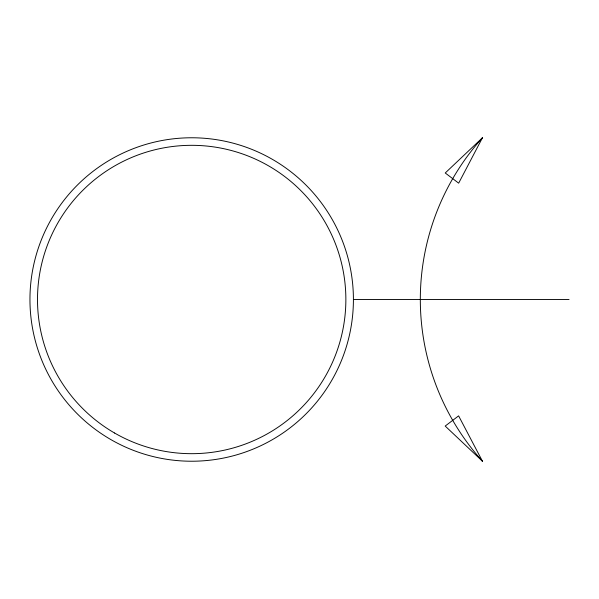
<?xml version="1.0" encoding="UTF-8"?>
<svg xmlns="http://www.w3.org/2000/svg" width="599" height="599" viewBox="0 0 599 599"><rect width="100%" height="100%" fill="white"/><g stroke="black" fill="none" stroke-linecap="round" stroke-linejoin="round"><path stroke-width="0.9" d="M482.45 137.77L458.669 183.159L445.237 172.991L482.45 137.77A241.562 241.562 0 0 0 482.45 461.23L445.192 426.054L458.617 415.871L482.45 461.23M353.41 299.5A161.73 161.73 0 0 1 110.815 439.561A161.73 161.73 0 0 1 110.815 159.439A161.73 161.73 0 0 1 353.41 299.5L569.05 299.5M114.589 433.025A154.183 154.183 0 0 0 345.863 299.5A154.183 154.183 0 0 0 114.589 165.975A154.183 154.183 0 0 0 114.589 433.025"/></g></svg>
